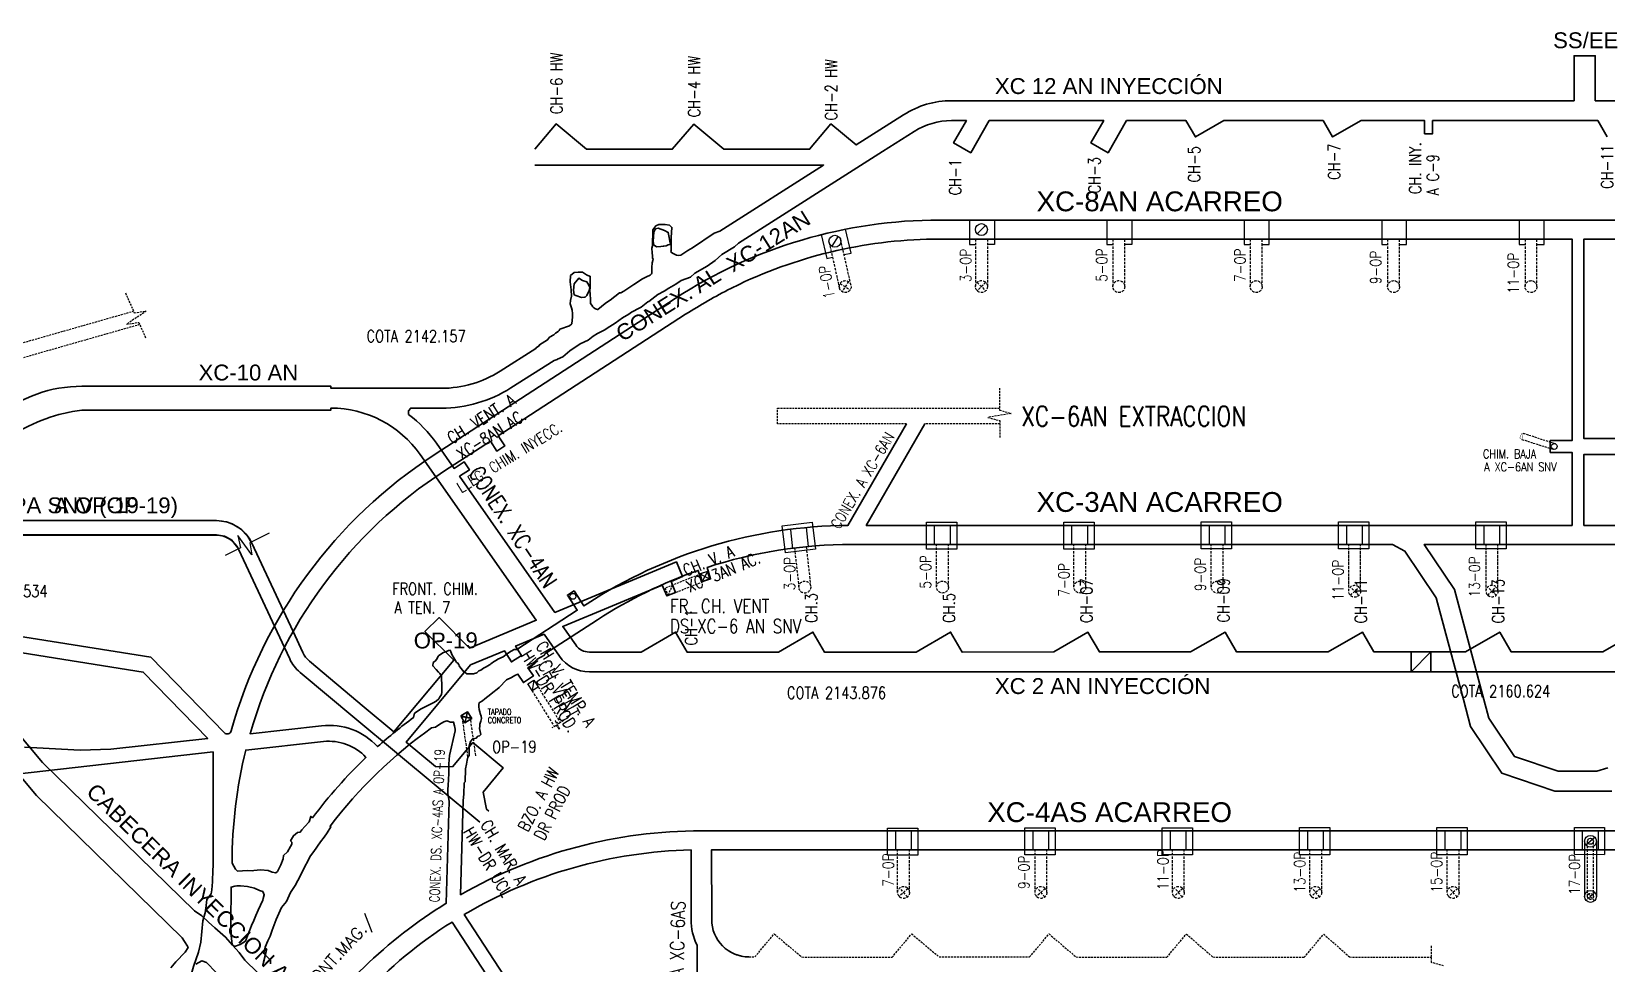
# Model space of a CAD drawing. Header units: millimetres. Extents: x -28 to 1943, y -5245 to 2752.
# Drawn here: x 783.7 to 1180.9, y -1992.3 to -1757.3 of the extents above; entities that cross this region are included whole.
import ezdxf
from ezdxf.enums import TextEntityAlignment as Align

# ---------------------------------------------------------------- set-up
doc = ezdxf.new("R2010")
doc.units = ezdxf.units.MM
for name, pattern in [('CONTINUA', [0]), ('DASHED', [0.75, 0.5, -0.25]), ('HIDDEN', [0.375, 0.25, -0.125])]:
    doc.linetypes.add(name, pattern=pattern)
doc.styles.add('ARIAL', font='arial.ttf')
doc.styles.add('DG-T1-473 TO 560$1$Standard', font='arial.ttf')
doc.styles.add('ROMANS', font='romans.shx', dxfattribs={"width": 0.8})

msp = doc.modelspace()

# ---------------------------------------------------------------- linework, layer by layer
at = {"color": 7, "linetype": 'Continuous'}
for p, q in [((1012.719, -1804.835), (1212.137, -1804.835)), ((1012.719, -1804.835), (1212.137, -1804.835)), ((1012.719, -1804.835), (1212.137, -1804.835)), ((1012.719, -1809.635), (1172.188, -1809.635)), ((1012.719, -1809.635), (1172.188, -1809.635)), ((1012.719, -1809.635), (1172.188, -1809.635)), ((1012.719, -1809.635), (1172.188, -1809.635)), ((1012.719, -1809.635), (1172.188, -1809.635)), ((1012.719, -1809.635), (1172.188, -1809.635)), ((1012.719, -1809.635), (1172.188, -1809.635)), ((1172.188, -1881.835), (1172.188, -1863.427)), ((1172.188, -1881.835), (1172.188, -1863.427)), ((1175.188, -1881.835), (1175.188, -1863.927)), ((1175.188, -1881.835), (1175.188, -1863.927)), ((918.857, -1899.421), (920.535, -1898.332)), ((920.535, -1898.332), (922.999, -1902.127)), ((918.857, -1899.421), (921.322, -1903.216)), ((922.999, -1902.127), (923.837, -1901.582)), ((922.999, -1902.127), (923.837, -1901.582)), ((922.999, -1902.127), (923.837, -1901.582))]:
    msp.add_line(p, q, dxfattribs=at)
at = {"color": 7}
for p, q in [((1020.261, -1804.832), (1020.261, -1811.012)), ((1020.261, -1804.832), (1020.261, -1811.012)), ((1026.561, -1804.832), (1026.561, -1811.012)), ((1026.561, -1804.832), (1026.561, -1811.012)), ((1054.902, -1804.832), (1054.902, -1811.012)), ((1054.902, -1804.832), (1054.902, -1811.012)), ((1061.202, -1804.832), (1061.202, -1811.012)), ((1061.202, -1804.832), (1061.202, -1811.012)), ((1089.543, -1804.832), (1089.543, -1811.012)), ((1089.543, -1804.832), (1089.543, -1811.012)), ((1095.843, -1811.012), (1095.843, -1804.832)), ((1095.843, -1811.012), (1095.843, -1804.832)), ((1099.669, -1804.837), (1212.137, -1804.84)), ((1099.669, -1804.837), (1212.137, -1804.84)), ((1124.184, -1804.833), (1124.184, -1811.013)), ((1124.184, -1804.833), (1124.184, -1811.013)), ((1130.484, -1811.013), (1130.484, -1804.833)), ((1130.484, -1811.013), (1130.484, -1804.833)), ((1158.825, -1804.833), (1158.825, -1811.013)), ((1158.825, -1804.833), (1158.825, -1811.013)), ((1165.125, -1811.013), (1165.125, -1804.833)), ((1165.125, -1811.013), (1165.125, -1804.833)), ((982.863, -1808.493), (984.232, -1814.559)), ((982.863, -1808.493), (984.232, -1814.559)), ((990.379, -1813.181), (989.009, -1807.106)), ((990.379, -1813.181), (989.009, -1807.106)), ((1020.261, -1811.012), (1021.761, -1811.012)), ((1020.261, -1811.012), (1021.761, -1811.012)), ((1026.561, -1811.012), (1024.761, -1811.012)), ((1026.561, -1811.012), (1024.761, -1811.012)), ((1054.902, -1811.012), (1056.402, -1811.012)), ((1054.902, -1811.012), (1056.402, -1811.012)), ((1061.202, -1811.012), (1059.402, -1811.012)), ((1061.202, -1811.012), (1059.402, -1811.012)), ((1089.543, -1811.012), (1091.043, -1811.012)), ((1089.543, -1811.012), (1091.043, -1811.012)), ((1094.043, -1811.012), (1095.843, -1811.012)), ((1094.043, -1811.012), (1095.843, -1811.012)), ((1099.669, -1809.637), (1172.188, -1809.639)), ((1099.669, -1809.637), (1172.188, -1809.639)), ((1124.184, -1811.013), (1125.684, -1811.013)), ((1124.184, -1811.013), (1125.684, -1811.013)), ((1128.684, -1811.013), (1130.484, -1811.013)), ((1128.684, -1811.013), (1130.484, -1811.013)), ((1158.825, -1811.013), (1160.325, -1811.013)), ((1158.825, -1811.013), (1160.325, -1811.013)), ((1163.325, -1811.013), (1165.125, -1811.013)), ((1163.325, -1811.013), (1165.125, -1811.013)), ((984.232, -1814.559), (985.689, -1814.2)), ((984.232, -1814.559), (985.689, -1814.2)), ((988.615, -1813.54), (990.379, -1813.181)), ((988.615, -1813.54), (990.379, -1813.181)), ((973.024, -1881.947), (980.612, -1881.047)), ((973.828, -1888.723), (973.024, -1881.947)), ((979.672, -1887.135), (979.14, -1882.364)), ((980.612, -1881.047), (981.416, -1887.823)), ((1009.38, -1880.999), (1017.021, -1880.999)), ((1009.38, -1887.823), (1009.38, -1880.999)), ((1011.446, -1886.635), (1011.446, -1881.835)), ((1011.446, -1886.635), (1011.446, -1881.835)), ((1011.446, -1886.635), (1011.446, -1881.835)), ((1011.446, -1886.635), (1011.446, -1881.835)), ((1011.446, -1886.635), (1011.446, -1881.835)), ((1011.446, -1886.635), (1011.446, -1881.835)), ((1015.446, -1886.635), (1015.446, -1881.835)), ((1015.446, -1886.635), (1015.446, -1881.835)), ((1015.446, -1886.635), (1015.446, -1881.835)), ((1015.446, -1886.635), (1015.446, -1881.835)), ((1015.446, -1886.635), (1015.446, -1881.835)), ((1015.446, -1886.635), (1015.446, -1881.835)), ((1017.021, -1880.999), (1017.021, -1887.823)), ((1044.021, -1880.977), (1051.662, -1880.977)), ((1044.021, -1887.801), (1044.021, -1880.977)), ((1046.087, -1886.635), (1046.087, -1881.835)), ((1046.087, -1886.635), (1046.087, -1881.835)), ((1046.087, -1886.635), (1046.087, -1881.835)), ((1046.087, -1886.635), (1046.087, -1881.835)), ((1046.087, -1886.635), (1046.087, -1881.835)), ((1046.087, -1886.635), (1046.087, -1881.835)), ((1050.087, -1886.635), (1050.087, -1881.835)), ((1050.087, -1886.635), (1050.087, -1881.835)), ((1050.087, -1886.635), (1050.087, -1881.835)), ((1050.087, -1886.635), (1050.087, -1881.835)), ((1050.087, -1886.635), (1050.087, -1881.835)), ((1050.087, -1886.635), (1050.087, -1881.835)), ((1051.662, -1880.977), (1051.662, -1887.801)), ((1078.662, -1880.955), (1086.303, -1880.955)), ((1078.662, -1887.779), (1078.662, -1880.955)), ((1080.728, -1886.635), (1080.728, -1881.835)), ((1080.728, -1886.635), (1080.728, -1881.835)), ((1080.728, -1886.635), (1080.728, -1881.835)), ((1080.728, -1886.635), (1080.728, -1881.835)), ((1080.728, -1886.635), (1080.728, -1881.835)), ((1080.728, -1886.635), (1080.728, -1881.835)), ((1084.728, -1886.635), (1084.728, -1881.835)), ((1084.728, -1886.635), (1084.728, -1881.835)), ((1084.728, -1886.635), (1084.728, -1881.835)), ((1084.728, -1886.635), (1084.728, -1881.835)), ((1084.728, -1886.635), (1084.728, -1881.835)), ((1084.728, -1886.635), (1084.728, -1881.835)), ((1086.303, -1880.955), (1086.303, -1887.779)), ((1113.303, -1880.933), (1120.944, -1880.933)), ((1113.303, -1887.757), (1113.303, -1880.933)), ((1115.369, -1886.635), (1115.369, -1881.835)), ((1115.369, -1886.635), (1115.369, -1881.835)), ((1119.369, -1886.635), (1119.369, -1881.835)), ((1119.369, -1886.635), (1119.369, -1881.835)), ((1120.944, -1880.933), (1120.944, -1887.757)), ((1147.944, -1880.911), (1155.585, -1880.911)), ((1147.944, -1887.735), (1147.944, -1880.911)), ((1150.01, -1886.635), (1150.01, -1881.835)), ((1150.01, -1886.635), (1150.01, -1881.835)), ((1150.01, -1886.635), (1150.01, -1881.835)), ((1150.01, -1886.635), (1150.01, -1881.835)), ((1154.01, -1886.635), (1154.01, -1881.835)), ((1154.01, -1886.635), (1154.01, -1881.835)), ((1154.01, -1886.635), (1154.01, -1881.835)), ((1154.01, -1886.635), (1154.01, -1881.835)), ((1155.585, -1880.911), (1155.585, -1887.735)), ((975.712, -1887.719), (975.177, -1882.918)), ((981.416, -1887.823), (973.828, -1888.723)), ((1017.021, -1887.823), (1009.38, -1887.823)), ((1051.662, -1887.801), (1044.021, -1887.801)), ((1086.303, -1887.779), (1078.662, -1887.779)), ((1120.944, -1887.757), (1113.303, -1887.757)), ((1155.585, -1887.735), (1147.944, -1887.735)), ((951.832, -1893.175), (952.676, -1896.023)), ((954.211, -1893.492), (952.293, -1894.06)), ((954.211, -1893.492), (952.293, -1894.06)), ((952.293, -1894.06), (952.861, -1895.977)), ((952.293, -1894.06), (954.779, -1895.409)), ((952.293, -1894.06), (952.861, -1895.977)), ((952.293, -1894.06), (954.779, -1895.409)), ((954.211, -1893.492), (952.861, -1895.977)), ((954.211, -1893.492), (952.861, -1895.977)), ((954.108, -1892.408), (954.977, -1895.342)), ((954.779, -1895.409), (954.211, -1893.492)), ((954.779, -1895.409), (954.211, -1893.492)), ((952.861, -1895.977), (954.779, -1895.409)), ((952.861, -1895.977), (954.779, -1895.409)), ((910.271, -1919.798), (908.902, -1917.708)), ((906.382, -1919.316), (907.783, -1921.475)), ((907.783, -1921.475), (910.271, -1919.798)), ((908.875, -1921.797), (910.43, -1920.832)), ((909.93, -1923.497), (908.875, -1921.797)), ((910.43, -1920.832), (909.93, -1923.497)), ((910.43, -1920.832), (909.93, -1923.497)), ((910.43, -1920.832), (911.485, -1922.532)), ((909.93, -1923.497), (911.485, -1922.532)), ((909.93, -1923.497), (911.485, -1922.532)), ((891.979, -1929.869), (893.687, -1928.828)), ((891.979, -1929.869), (893.687, -1928.828)), ((893.687, -1928.828), (891.979, -1929.869)), ((891.979, -1929.869), (893.687, -1928.828)), ((893.687, -1928.828), (891.979, -1929.869)), ((891.979, -1929.869), (893.687, -1928.828)), ((891.979, -1929.869), (893.687, -1928.828)), ((891.979, -1929.869), (893.687, -1928.828)), ((891.979, -1929.869), (893.019, -1931.577)), ((894.727, -1930.536), (891.979, -1929.869)), ((891.979, -1929.869), (893.019, -1931.577)), ((894.727, -1930.536), (891.979, -1929.869)), ((892.049, -1929.983), (894.727, -1930.536)), ((893.019, -1931.577), (892.049, -1929.983)), ((893.019, -1931.577), (892.049, -1929.983)), ((892.049, -1929.983), (894.727, -1930.536)), ((893.019, -1931.577), (892.049, -1929.983)), ((892.049, -1929.983), (894.727, -1930.536)), ((893.019, -1931.577), (892.049, -1929.983)), ((892.049, -1929.983), (894.727, -1930.536)), ((892.049, -1929.983), (894.727, -1930.536)), ((893.019, -1931.577), (892.049, -1929.983)), ((893.019, -1931.577), (892.049, -1929.983)), ((892.049, -1929.983), (894.727, -1930.536)), ((893.687, -1928.828), (893.019, -1931.577)), ((893.687, -1928.828), (893.019, -1931.577)), ((893.078, -1931.541), (893.687, -1928.828)), ((893.078, -1931.541), (893.687, -1928.828)), ((893.078, -1931.541), (893.687, -1928.828)), ((893.078, -1931.541), (893.687, -1928.828)), ((893.078, -1931.541), (893.687, -1928.828)), ((893.078, -1931.541), (893.687, -1928.828)), ((893.687, -1928.828), (894.727, -1930.536)), ((893.687, -1928.828), (894.727, -1930.536)), ((894.727, -1930.536), (893.687, -1928.828)), ((893.687, -1928.828), (894.727, -1930.536)), ((894.727, -1930.536), (893.687, -1928.828)), ((893.687, -1928.828), (894.727, -1930.536)), ((893.687, -1928.828), (894.727, -1930.536)), ((893.687, -1928.828), (894.727, -1930.536)), ((894.727, -1930.536), (893.019, -1931.577)), ((894.727, -1930.536), (893.019, -1931.577)), ((893.019, -1931.577), (894.727, -1930.536)), ((894.727, -1930.536), (893.019, -1931.577)), ((893.019, -1931.577), (894.727, -1930.536)), ((894.727, -1930.536), (893.019, -1931.577)), ((894.727, -1930.536), (893.019, -1931.577)), ((894.727, -1930.536), (893.019, -1931.577)), ((999.565, -1958.132), (1007.206, -1958.132)), ((999.565, -1964.956), (999.565, -1958.132)), ((1001.631, -1963.635), (1001.631, -1958.835)), ((1005.631, -1963.635), (1005.631, -1958.835)), ((1007.206, -1958.132), (1007.206, -1964.956)), ((1034.206, -1958.103), (1041.847, -1958.097)), ((1034.206, -1958.103), (1041.847, -1958.103)), ((1034.206, -1964.927), (1034.206, -1958.103)), ((1036.272, -1963.635), (1036.272, -1958.835)), ((1040.272, -1963.635), (1040.272, -1958.835)), ((1041.847, -1958.097), (1041.847, -1964.927)), ((1068.847, -1958.073), (1076.488, -1958.073)), ((1068.847, -1964.897), (1068.847, -1958.073)), ((1070.913, -1963.635), (1070.913, -1958.835)), ((1074.913, -1963.635), (1074.913, -1958.835)), ((1076.488, -1958.073), (1076.488, -1964.897)), ((1103.488, -1958.044), (1111.129, -1958.044)), ((1103.488, -1964.868), (1103.488, -1958.044)), ((1105.554, -1963.635), (1105.554, -1958.835)), ((1109.554, -1963.635), (1109.554, -1958.835)), ((1111.129, -1958.044), (1111.129, -1964.868)), ((1138.128, -1958.044), (1145.769, -1958.044)), ((1138.128, -1964.868), (1138.128, -1958.044)), ((1140.195, -1963.635), (1140.195, -1958.835)), ((1144.195, -1963.635), (1144.195, -1958.835)), ((1145.769, -1958.044), (1145.769, -1964.868)), ((1172.77, -1964.81), (1172.77, -1957.986)), ((1172.77, -1957.986), (1180.411, -1958.044)), ((1174.836, -1963.635), (1174.836, -1958.835)), ((1174.836, -1963.635), (1174.836, -1958.835)), ((1178.836, -1963.635), (1178.836, -1958.835)), ((1178.836, -1963.635), (1178.836, -1958.835)), ((1180.411, -1958.044), (1180.411, -1964.81)), ((1007.206, -1964.956), (999.565, -1964.956)), ((1041.847, -1964.927), (1034.206, -1964.927)), ((1076.488, -1964.897), (1068.847, -1964.897)), ((1111.129, -1964.868), (1103.488, -1964.868)), ((1145.769, -1964.868), (1138.128, -1964.868)), ((1180.411, -1964.868), (1172.77, -1964.81))]:
    msp.add_line(p, q, dxfattribs=at)
for p, q in [((1024.322, -1806.175), (1022.2, -1808.296)), ((987.119, -1808.906), (985.517, -1811.443)), ((1166.724, -1860.821), (1167.922, -1861.215)), ((1166.726, -1862.411), (1167.463, -1862.643)), ((922.999, -1902.127), (923.838, -1901.582)), ((904.708, -1913.559), (903.751, -1914.15)), ((905.455, -1913.083), (904.708, -1913.559)), ((1175.336, -1961.481), (1175.336, -1975.382)), ((1177.969, -1960.498), (1175.703, -1962.465)), ((1178.336, -1961.481), (1178.336, -1975.382))]:
    msp.add_line(p, q)
at = {"color": 8, "linetype": 'HIDDEN', "ltscale": 2.5}
for p, q in [((984.846, -1810.464), (987.437, -1821.947)), ((990.363, -1821.286), (987.751, -1809.709)), ((1021.761, -1809.635), (1021.761, -1821.614)), ((1021.761, -1809.635), (1021.761, -1821.614)), ((1024.761, -1809.635), (1024.761, -1821.614)), ((1024.761, -1809.635), (1024.761, -1821.614)), ((1056.402, -1809.635), (1056.402, -1821.615)), ((1056.402, -1809.635), (1056.402, -1821.615)), ((1059.402, -1821.615), (1059.402, -1809.635)), ((1059.402, -1821.615), (1059.402, -1809.635)), ((1091.043, -1809.635), (1091.043, -1821.62)), ((1091.043, -1809.635), (1091.043, -1821.62)), ((1094.043, -1821.62), (1094.043, -1809.635)), ((1094.043, -1821.62), (1094.043, -1809.635)), ((1125.684, -1809.635), (1125.684, -1821.621)), ((1125.684, -1809.635), (1125.684, -1821.621)), ((1128.684, -1821.621), (1128.684, -1809.635)), ((1128.684, -1821.621), (1128.684, -1809.635)), ((1160.325, -1809.635), (1160.325, -1821.621)), ((1160.325, -1809.635), (1160.325, -1821.621)), ((1163.325, -1821.621), (1163.325, -1809.635)), ((1163.325, -1821.621), (1163.325, -1809.635)), ((987.632, -1820.815), (990.168, -1822.418)), ((989.701, -1820.348), (988.099, -1822.885)), ((1022.2, -1820.559), (1024.322, -1822.68)), ((1024.322, -1820.559), (1022.2, -1822.68)), ((976.117, -1887.518), (977.234, -1897.654)), ((979.081, -1887.191), (980.209, -1897.465)), ((1011.946, -1897.382), (1011.946, -1886.635)), ((1011.946, -1897.382), (1011.946, -1886.635)), ((1011.946, -1897.382), (1011.946, -1886.635)), ((1011.946, -1897.382), (1011.946, -1886.635)), ((1014.946, -1897.382), (1014.946, -1886.635)), ((1014.946, -1897.382), (1014.946, -1886.635)), ((1014.946, -1897.382), (1014.946, -1886.635)), ((1014.946, -1897.382), (1014.946, -1886.635)), ((1046.587, -1897.382), (1046.587, -1886.635)), ((1046.587, -1897.382), (1046.587, -1886.635)), ((1046.587, -1897.382), (1046.587, -1886.635)), ((1046.587, -1897.382), (1046.587, -1886.635)), ((1049.587, -1897.382), (1049.587, -1886.635)), ((1049.587, -1897.382), (1049.587, -1886.635)), ((1049.587, -1897.382), (1049.587, -1886.635)), ((1049.587, -1897.382), (1049.587, -1886.635)), ((1081.228, -1897.382), (1081.228, -1886.635)), ((1081.228, -1897.382), (1081.228, -1886.635)), ((1081.228, -1897.382), (1081.228, -1886.635)), ((1081.228, -1897.382), (1081.228, -1886.635)), ((1084.228, -1897.382), (1084.228, -1886.635)), ((1084.228, -1897.382), (1084.228, -1886.635)), ((1084.228, -1897.382), (1084.228, -1886.635)), ((1084.228, -1897.382), (1084.228, -1886.635)), ((1115.869, -1897.382), (1115.869, -1886.635)), ((1115.869, -1897.382), (1115.869, -1886.635)), ((1115.869, -1898.429), (1115.869, -1887.128)), ((1118.869, -1897.382), (1118.869, -1886.635)), ((1118.869, -1897.382), (1118.869, -1886.635)), ((1118.869, -1898.429), (1118.869, -1887.128)), ((1150.51, -1898.396), (1150.51, -1886.635)), ((1150.51, -1897.382), (1150.51, -1886.635)), ((1153.51, -1898.407), (1153.51, -1886.635)), ((1153.51, -1897.382), (1153.51, -1886.635)), ((1116.307, -1899.489), (1118.409, -1897.349)), ((1118.45, -1899.47), (1116.31, -1897.367)), ((1153.08, -1899.459), (1150.94, -1897.356)), ((1150.959, -1899.477), (1153.061, -1897.338)), ((910.957, -1921.682), (917.096, -1931.575)), ((910.957, -1921.682), (917.096, -1931.575)), ((909.402, -1922.647), (915.543, -1932.543)), ((895.758, -1939.903), (894.348, -1930.057)), ((895.758, -1939.903), (894.348, -1930.057)), ((893.778, -1940.186), (892.368, -1930.341)), ((893.778, -1940.186), (892.368, -1930.341)), ((1176.086, -1975.382), (1176.086, -1961.481)), ((1177.586, -1975.382), (1177.586, -1961.481)), ((1002.131, -1974.382), (1002.131, -1963.635)), ((1002.131, -1974.382), (1002.131, -1963.635)), ((1005.131, -1974.382), (1005.131, -1963.635)), ((1036.772, -1974.382), (1036.772, -1963.635)), ((1039.772, -1974.382), (1039.772, -1963.635)), ((1071.413, -1974.382), (1071.413, -1963.635)), ((1074.413, -1974.382), (1074.413, -1963.635)), ((1106.054, -1974.382), (1106.054, -1963.635)), ((1109.054, -1974.382), (1109.054, -1963.635)), ((1140.695, -1974.382), (1140.695, -1963.635)), ((1143.695, -1974.382), (1143.695, -1963.635)), ((1004.764, -1973.399), (1002.498, -1975.365)), ((1004.614, -1975.515), (1002.648, -1973.249)), ((1039.405, -1973.399), (1037.139, -1975.365)), ((1039.255, -1975.515), (1037.289, -1973.249)), ((1074.046, -1973.399), (1071.78, -1975.365)), ((1073.896, -1975.515), (1071.93, -1973.249)), ((1108.687, -1973.399), (1106.421, -1975.365)), ((1108.537, -1975.515), (1106.571, -1973.249)), ((1143.328, -1973.399), (1141.062, -1975.365)), ((1143.178, -1975.515), (1141.212, -1973.249)), ((1177.969, -1974.399), (1175.703, -1976.366)), ((1177.819, -1976.515), (1175.853, -1974.249))]:
    msp.add_line(p, q, dxfattribs=at)
at = {"color": 8, "linetype": 'DASHED'}
for p, q in [((807.386, -1823.203), (809.627, -1828.217)), ((812.67, -1827.785), (807.666, -1831.128)), ((807.666, -1831.128), (810.759, -1830.631)), ((809.627, -1828.217), (812.67, -1827.785)), ((810.759, -1830.631), (812.523, -1834.577)), ((1027.827, -1847.255), (1027.817, -1852.746)), ((971.826, -1856.232), (971.826, -1852.232)), ((971.826, -1852.232), (1027.818, -1852.232)), ((1030.771, -1853.599), (1024.837, -1854.599)), ((1024.837, -1854.599), (1027.862, -1855.412)), ((1027.817, -1852.746), (1030.771, -1853.599)), ((1004.362, -1856.232), (971.826, -1856.232)), ((1027.861, -1856.232), (1008.981, -1856.232)), ((1027.862, -1855.412), (1027.855, -1859.735)), ((966.121, -1990.636), (970.995, -1984.829)), ((970.995, -1984.829), (977.942, -1990.658)), ((1000.721, -1990.736), (1005.675, -1984.831)), ((1005.675, -1984.831), (1012.62, -1990.658)), ((1035.418, -1990.658), (1040.297, -1984.844)), ((1040.297, -1984.844), (1047.135, -1990.658)), ((1070.007, -1990.736), (1074.934, -1984.864)), ((1074.934, -1984.864), (1081.606, -1990.658)), ((1104.656, -1990.736), (1109.567, -1984.884)), ((1109.567, -1984.884), (1116.078, -1990.658)), ((1136.779, -1992.072), (1136.772, -1987.749)), ((964.636, -1990.636), (966.121, -1990.636)), ((964.636, -1990.636), (966.121, -1990.636)), ((977.942, -1990.658), (1000.721, -1990.736)), ((1012.62, -1990.658), (1035.418, -1990.658)), ((1047.135, -1990.658), (1070.007, -1990.736)), ((1081.606, -1990.658), (1104.656, -1990.736)), ((1116.078, -1990.658), (1136.777, -1990.727)), ((1139.807, -1992.874), (1136.779, -1992.072))]:
    msp.add_line(p, q, dxfattribs=at)
at = {"color": 252, "linetype": 'DASHED'}
for p, q in [((625.226, -1880.372), (809.441, -1827.802)), ((624.529, -1884.316), (810.982, -1831.129)), ((1159.898, -1858.576), (1166.69, -1860.81)), ((1159.552, -1860.157), (1166.69, -1862.4)), ((953.174, -1893.794), (943.455, -1897.649)), ((943.455, -1897.649), (944.192, -1899.508)), ((944.192, -1899.508), (953.911, -1895.653)), ((945.314, -1896.912), (944.192, -1899.508)), ((945.314, -1896.912), (946.051, -1898.771))]:
    msp.add_line(p, q, dxfattribs=at)
at = {"color": 7, "linetype": 'CONTINUA'}
msp.add_line((952.676, -1896.023), (954.977, -1895.342), dxfattribs=at)
at = {"color": 254, "lineweight": 35}
for points in [[(910.644, -1786.991), (916.018, -1780.586), (923.651, -1786.991), (945.285, -1786.991), (950.74, -1780.655), (958.292, -1786.991), (979.926, -1786.991), (985.3, -1780.586), (991.635, -1785.903), (1003.641, -1778.271, -0.1425267), (1015.712, -1774.758), (1172.686, -1774.758), (1172.686, -1763.42), (1178.045, -1763.42), (1178.045, -1774.758), (1251.592, -1774.758), (1251.592, -1775.258), (1338.752, -1775.258), (1347.188, -1780.387), (1358.787, -1781.608), (1358.21, -1787.089), (1370.004, -1794.259)], [(962.04, -1810.643), (998.323, -1787.576), (1006.323, -1782.49, -0.1425278), (1015.711, -1779.758), (1019.458, -1779.758), (1016.218, -1785.371), (1020.548, -1787.871), (1025.232, -1779.758), (1054.099, -1779.758), (1050.859, -1785.37), (1055.189, -1787.87), (1059.873, -1779.758), (1074.809, -1779.758), (1077.199, -1783.898), (1084.37, -1779.758), (1109.411, -1779.758), (1111.801, -1783.898), (1118.972, -1779.758), (1135.011, -1779.758), (1135.011, -1783.058), (1137.011, -1783.058), (1137.011, -1779.758), (1178.68, -1779.758), (1181.07, -1783.898)], [(910.904, -1837.215), (901.883, -1842.964, -0.1424423), (887.127, -1847.257), (859.217, -1847.258), (859.217, -1846.758), (796.439, -1846.758, 0.1780234), (775.011, -1854.479)], [(1188.611, -1908.746), (1179.949, -1913.748), (1156.859, -1913.749), (1153.97, -1908.746), (1145.305, -1913.75), (1122.218, -1913.75), (1119.329, -1908.746), (1110.662, -1913.751), (1087.578, -1913.752), (1084.688, -1908.745), (1076.016, -1913.752), (1053.008, -1913.753), (1050.125, -1908.759), (1041.475, -1913.753), (1018.377, -1913.762), (1015.485, -1908.753), (1006.823, -1913.755), (983.657, -1913.755), (980.765, -1908.746), (972.089, -1913.756), (949.017, -1913.757), (946.124, -1908.746), (937.446, -1913.757), (924.395, -1913.758, -0.2674683), (920.954, -1911.967), (917.687, -1907.301), (942.781, -1896.862), (943.933, -1899.632), (946.149, -1898.71), (944.997, -1895.94), (947.893, -1894.735), (946.356, -1891.042), (915.718, -1903.788), (891.667, -1869.441), (894.149, -1867.829), (892.842, -1865.816), (890.29, -1867.473), (885.839, -1861.117, 0.0710949), (878.827, -1853.842), (878.763, -1852.938), (879.363, -1852.258), (887.127, -1852.257, 0.1425275), (904.565, -1847.183), (915.513, -1840.223)], [(764.397, -1884.291), (830.326, -1884.291, -0.2961691), (835.989, -1887.968), (847.482, -1912.612), (848.827, -1915.496, 0.1103904), (851.436, -1918.883), (865.272, -1930.412), (896.77, -1956.657)], [(1042.836, -2058.658), (1042.836, -2065.658), (1026.927, -2065.658), (1022.062, -2059.859), (1015.151, -2065.658), (933.726, -2065.658), (928.861, -2059.859), (921.942, -2065.664), (914.411, -2065.664, -0.168075), (913.015, -2065.096), (861.689, -2015.009), (863.783, -2012.863), (862.065, -2011.187), (859.971, -2013.332), (837.551, -1991.454), (836.046, -1989.515), (834.44, -1987.65), (832.665, -1985.655), (829.961, -1983.342), (828.346, -1981.864), (826.642, -1980.276), (824.825, -1979.035), (786.513, -1941.647), (755.834, -1905.085)], [(899.075, -1953.892), (898.492, -1953.406), (897.602, -1949.1), (902.699, -1942.983), (895.017, -1936.581), (889.881, -1942.745), (885.582, -1942.649), (878.177, -1936.479), (894.427, -1916.978), (902.985, -1913.418), (904.748, -1916.258), (907.297, -1914.676), (905.791, -1912.25), (912.96, -1909.268), (916.858, -1914.834, 0.2447388), (924.396, -1918.758), (1192.615, -1918.748)]]:
    msp.add_lwpolyline(points, format="xyb", dxfattribs=at)
for points in [[(910.644, -1790.991), (983.445, -1790.991), (957.32, -1807.638)], [(910.904, -1837.215), (911.032, -1836.941), (911.711, -1836.544), (911.843, -1836.269), (913.86, -1835.081), (914.359, -1834.394), (915.444, -1833.752), (915.888, -1833.355), (916.494, -1832.93), (916.753, -1832.662), (916.961, -1832.363), (919.424, -1831.537), (919.935, -1830.986), (920.093, -1830.119), (920.133, -1829.294), (920.174, -1828.366), (920.059, -1827.553), (919.881, -1826.998), (919.519, -1825.983), (919.597, -1825.097), (919.867, -1824.027), (919.768, -1822.431), (919.583, -1820.423), (919.637, -1818.854), (920.531, -1818.034), (921.539, -1817.947), (922.622, -1817.974), (923.699, -1818.677), (924.599, -1819.069), (924.56, -1821.795), (924.56, -1821.834), (924.603, -1821.983), (924.596, -1822.02), (924.525, -1822.466), (924.649, -1824.825), (924.711, -1825.881), (925.045, -1826.322), (925.292, -1826.736), (925.514, -1827.011), (925.921, -1827.186), (926.425, -1827.409), (926.555, -1827.363), (928.34, -1825.87), (929.247, -1825.253), (929.641, -1825.024), (932.015, -1823.202), (932.326, -1823.175), (933.074, -1822.806), (935.614, -1821.099), (937.827, -1819.69), (938.835, -1819.161), (939.683, -1818.747), (940.041, -1818.435), (940.114, -1818.212), (940.126, -1817.484), (940.141, -1816.78), (940.209, -1815.646), (940.377, -1815.064), (940.5, -1814.686), (940.279, -1814.418), (940.31, -1813.888), (940.243, -1813.121), (940.151, -1811.957), (940.313, -1811.313), (940.387, -1807.324), (941.169, -1806.324), (941.951, -1805.963), (943.488, -1805.983), (944.594, -1806.167), (945.228, -1806.691), (945.025, -1809.278), (944.992, -1810.85), (945.06, -1812.325), (945.019, -1812.423), (944.989, -1812.494), (944.97, -1812.7), (945.022, -1812.978), (945.387, -1813.223), (946.349, -1813.655), (946.895, -1813.819), (947.431, -1813.733), (949.221, -1812.5), (950.429, -1811.872), (955.845, -1808.129), (957.32, -1807.638)], [(940.664, -1811.203), (941.383, -1811.608), (942.402, -1811.518), (942.982, -1811.45), (943.16, -1811.412), (943.792, -1811.353), (944.252, -1811.104), (944.833, -1811.035), (944.297, -1807.946), (943.374, -1807.443), (941.779, -1806.887), (941.076, -1807.016), (940.635, -1807.876), (940.502, -1810.224), (940.664, -1811.203)], [(915.513, -1840.223), (916.279, -1839.983), (916.327, -1839.953), (917.736, -1839.339), (919.489, -1837.832), (922.109, -1836.032), (924.125, -1835.15), (925.373, -1834.104), (926.439, -1833.433), (928.155, -1832.637), (929.518, -1831.714), (930.923, -1830.805), (932.771, -1829.518), (934.38, -1828.602), (935.045, -1828.033), (937.109, -1826.938), (937.414, -1826.769), (939.173, -1825.448), (939.349, -1825.361), (941.646, -1823.634), (943.249, -1822.793), (944.468, -1821.979), (946.156, -1821.043), (947.58, -1820.091), (949.854, -1819.236), (951.011, -1818.217), (954.102, -1816.427), (956.093, -1815.022), (957.771, -1813.555), (961.032, -1811.558), (962.04, -1810.643)], [(922.435, -1824.347), (923.165, -1824.284), (923.371, -1824.252), (923.77, -1823.885), (924.336, -1822.57), (924.534, -1821.822), (924.299, -1821.266), (923.733, -1820.453), (922.657, -1820.062), (921.726, -1819.526), (920.58, -1820.961), (920.351, -1822.523), (920.527, -1823.678), (921.019, -1823.875), (922.435, -1824.347)], [(1131.583, -1918.75), (1136.583, -1918.75), (1136.583, -1913.75), (1131.583, -1913.75), (1131.583, -1918.75), (1136.583, -1913.75)], [(758.723, -1918.64), (784.977, -1949.929), (821.741, -1985.806), (822.268, -1986.74), (823.057, -1987.889), (823.191, -1988.303), (822.472, -1989.415), (820.102, -1991.854), (818.885, -1993.43)], [(825.138, -1992.466), (826.65, -1991.593), (827.871, -1992.085), (830.299, -1994.557)]]:
    msp.add_lwpolyline(points, dxfattribs=at)
at = {"color": 7, "lineweight": 35}
for points in [[(1212.137, -1804.835), (1012.719, -1804.835, 0.1449931), (946.055, -1824.582), (885.25, -1864.071, 0.1823348), (834.061, -1933.673, -0.5777399), (832.382, -1934.101), (813.844, -1915.083), (760.298, -1906.547), (758.744, -1905.57), (757.43, -1903.993), (756.768, -1902.364), (756.662, -1899.892), (758.327, -1889.452), (759.188, -1887.148), (761.039, -1885.251), (764.449, -1884.228), (830.378, -1884.228), (832.415, -1884.573), (834.148, -1885.506), (835.997, -1887.807)], [(1212.137, -1804.835), (1012.719, -1804.835, 0.1449931), (946.055, -1824.582), (885.25, -1864.071, 0.1823348), (834.061, -1933.673, -0.5777399), (832.382, -1934.101), (813.844, -1915.083), (760.298, -1906.547), (758.744, -1905.57), (757.43, -1903.993), (756.768, -1902.364), (756.662, -1899.892), (758.327, -1889.452), (759.188, -1887.148), (761.039, -1885.251), (764.449, -1884.228), (830.378, -1884.228), (832.415, -1884.573), (834.148, -1885.506), (835.997, -1887.807)], [(1004.362, -1856.232), (989.578, -1881.839, 0.1430677), (923.837, -1901.582), (922.999, -1902.127), (920.535, -1898.332), (918.857, -1899.421), (921.322, -1903.216), (906.062, -1913.125), (905.455, -1913.083), (904.708, -1913.559), (903.751, -1914.15), (902.619, -1914.993), (901.339, -1915.548), (900.695, -1915.966), (900.467, -1916.101), (899.58, -1916.754), (899.377, -1916.902), (898.651, -1917.366), (898.572, -1917.402), (897.691, -1917.81), (897.019, -1918.374), (896.539, -1918.532), (895.977, -1919.04), (895.214, -1919.227), (894.53, -1919.223), (893.977, -1919.277), (893.528, -1919.222), (893.045, -1918.929), (892.697, -1918.72), (892.363, -1918.352), (892.056, -1917.915), (891.752, -1917.5), (891.575, -1917.202), (891.466, -1916.927), (891.102, -1916.512), (890.906, -1916.372), (890.683, -1916.048), (890.208, -1915.192), (889.828, -1914.513), (889.279, -1913.318), (888.873, -1913.403), (888.233, -1913.684), (887.599, -1913.866), (886.445, -1914.614), (886.261, -1914.817), (885.996, -1915.422), (885.556, -1915.949), (884.983, -1916.414), (884.895, -1917.274), (885.755, -1918.135), (886.326, -1918.799), (886.713, -1919.184), (887.08, -1919.743), (887.098, -1920.282), (887.13, -1920.831), (887.178, -1921.576), (887.161, -1922.017), (887.152, -1922.471), (887.169, -1923.242), (887.218, -1923.866), (887.079, -1924.452), (886.605, -1925.211), (886.395, -1925.547), (885.775, -1926.127), (884.992, -1926.581), (882.008, -1928.076), (880.332, -1929.19), (880.034, -1930.283, 0.0237767), (871.005, -1937.621, 0.2387391), (856.887, -1932.359), (838.846, -1934.388, -0.1810079), (887.862, -1868.096), (899.422, -1860.589), (901.056, -1863.105), (903.069, -1861.798), (901.435, -1859.282), (948.669, -1828.608, -0.0257341), (960.058, -1822.085), (962.137, -1821.069, -0.1111683), (1012.719, -1809.635), (1172.188, -1809.635), (1172.188, -1860.427), (1166.688, -1860.427), (1166.688, -1863.427), (1172.188, -1863.427), (1172.188, -1881.835), (994.198, -1881.835), (1008.981, -1856.232)], [(1004.362, -1856.232), (989.578, -1881.839, 0.1430677), (923.837, -1901.582), (922.999, -1902.127), (920.535, -1898.332), (918.857, -1899.421), (921.322, -1903.216), (906.062, -1913.125), (905.455, -1913.083), (904.708, -1913.559), (903.751, -1914.15), (902.619, -1914.993), (901.339, -1915.548), (900.695, -1915.966), (900.467, -1916.101), (899.58, -1916.754), (899.377, -1916.902), (898.651, -1917.366), (898.572, -1917.402), (897.691, -1917.81), (897.019, -1918.374), (896.539, -1918.532), (895.977, -1919.04), (895.214, -1919.227), (894.53, -1919.223), (893.977, -1919.277), (893.528, -1919.222), (893.045, -1918.929), (892.697, -1918.72), (892.363, -1918.352), (892.056, -1917.915), (891.752, -1917.5), (891.575, -1917.202), (891.466, -1916.927), (891.102, -1916.512), (890.906, -1916.372), (890.683, -1916.048), (890.208, -1915.192), (889.828, -1914.513), (889.279, -1913.318), (888.873, -1913.403), (888.233, -1913.684), (887.599, -1913.866), (886.445, -1914.614), (886.261, -1914.817), (885.996, -1915.422), (885.556, -1915.949), (884.983, -1916.414), (884.895, -1917.274), (885.755, -1918.135), (886.326, -1918.799), (886.713, -1919.184), (887.08, -1919.743), (887.098, -1920.282), (887.13, -1920.831), (887.178, -1921.576), (887.161, -1922.017), (887.152, -1922.471), (887.169, -1923.242), (887.218, -1923.866), (887.079, -1924.452), (886.605, -1925.211), (886.395, -1925.547), (885.775, -1926.127), (884.992, -1926.581), (882.008, -1928.076), (880.332, -1929.19), (880.034, -1930.283, 0.0237767), (871.005, -1937.621, 0.2387391), (856.887, -1932.359), (838.846, -1934.388, -0.1810079), (887.862, -1868.096), (899.422, -1860.589), (901.056, -1863.105), (903.069, -1861.798), (901.435, -1859.282), (948.669, -1828.608, -0.0257341), (960.058, -1822.085), (962.137, -1821.069, -0.1111683), (1012.719, -1809.635), (1172.188, -1809.635), (1172.188, -1860.427), (1166.688, -1860.427), (1166.688, -1863.427), (1172.188, -1863.427), (1172.188, -1881.835), (994.198, -1881.835), (1008.981, -1856.232)], [(1182.195, -1948.835), (1167.829, -1948.835), (1154.459, -1944.297), (1146.615, -1932.558), (1144.786, -1925.732), (1137.92, -1900.105), (1130.031, -1888.298), (1126.92, -1886.635), (990.501, -1886.635, 0.0788197), (954.108, -1892.408), (954.977, -1895.342), (952.676, -1896.023), (951.832, -1893.175, 0.0602885), (926.452, -1905.607), (913.152, -1914.245), (913.048, -1914.551), (911.263, -1915.596), (910.567, -1916.255), (910.276, -1916.746), (910.215, -1916.822), (908.902, -1917.708), (908.902, -1917.708), (908.902, -1917.708), (910.271, -1919.798), (907.783, -1921.475), (906.382, -1919.316), (905.639, -1919.681), (904.74, -1920.168), (903.478, -1920.765), (902.95, -1921.378), (902.202, -1922.153), (901.674, -1922.73), (900.74, -1923.459), (900.441, -1923.603), (899.581, -1924.356), (898.005, -1925.557), (897.487, -1926.078), (896.891, -1926.397), (896.613, -1926.545), (896.53, -1926.954), (896.547, -1927.545), (896.619, -1928.225), (896.78, -1928.881), (896.872, -1929.294), (897.148, -1929.935), (897.208, -1930.558), (897.036, -1931.193), (896.791, -1931.969), (896.785, -1932.494), (896.724, -1933.012), (896.991, -1934.552), (896.691, -1934.879), (896.273, -1934.97), (895.858, -1935.464), (895.184, -1935.647), (894.994, -1935.647), (894.994, -1935.647), (894.451, -1936.312), (894.123, -1937.468), (894.046, -1938.272), (894.046, -1939.839), (893.727, -1940.279), (893.552, -1941.065), (893.422, -1942.013), (893.161, -1943.201), (893.039, -1946.488), (892.863, -1946.717), (892.748, -1949.626), (892.599, -1951.236), (891.903, -1974.962, -0.1305376), (952.638, -1958.832), (1327.735, -1958.834)], [(1182.195, -1948.835), (1167.829, -1948.835), (1154.459, -1944.297), (1146.615, -1932.558), (1144.786, -1925.732), (1137.92, -1900.105), (1130.031, -1888.298), (1126.92, -1886.635), (990.501, -1886.635, 0.0788197), (954.108, -1892.408), (954.977, -1895.342), (952.676, -1896.023), (951.832, -1893.175, 0.0602885), (926.452, -1905.607), (913.152, -1914.245), (913.048, -1914.551), (911.263, -1915.596), (910.567, -1916.255), (910.276, -1916.746), (910.215, -1916.822), (908.902, -1917.708), (908.902, -1917.708), (908.902, -1917.708), (910.271, -1919.798), (907.783, -1921.475), (906.382, -1919.316), (905.639, -1919.681), (904.74, -1920.168), (903.478, -1920.765), (902.95, -1921.378), (902.202, -1922.153), (901.674, -1922.73), (900.74, -1923.459), (900.441, -1923.603), (899.581, -1924.356), (898.005, -1925.557), (897.487, -1926.078), (896.891, -1926.397), (896.613, -1926.545), (896.53, -1926.954), (896.547, -1927.545), (896.619, -1928.225), (896.78, -1928.881), (896.872, -1929.294), (897.148, -1929.935), (897.208, -1930.558), (897.036, -1931.193), (896.791, -1931.969), (896.785, -1932.494), (896.724, -1933.012), (896.991, -1934.552), (896.691, -1934.879), (896.273, -1934.97), (895.858, -1935.464), (895.184, -1935.647), (894.994, -1935.647), (894.994, -1935.647), (894.451, -1936.312), (894.123, -1937.468), (894.046, -1938.272), (894.046, -1939.839), (893.727, -1940.279), (893.552, -1941.065), (893.422, -1942.013), (893.161, -1943.201), (893.039, -1946.488), (892.863, -1946.717), (892.748, -1949.626), (892.599, -1951.236), (891.903, -1974.962, -0.1305376), (952.638, -1958.832), (1327.735, -1958.834)], [(764.946, -1911.324), (811.905, -1918.824), (828.185, -1935.526), (803.732, -1938.276), (795.981, -1938.49), (781.939, -1937.717, -0.1020822)], [(764.946, -1911.324), (811.905, -1918.824), (828.185, -1935.526), (803.732, -1938.276), (795.981, -1938.49), (781.939, -1937.717, -0.1020822)], [(850.809, -2013.312, -0.1077138), (888.309, -1977.098), (889.015, -1951.333), (888.684, -1949.535), (888.684, -1948.307), (888.783, -1947.396), (888.975, -1944.383), (888.92, -1943.212), (888.982, -1942.047), (889.039, -1940.854), (889.118, -1939.875), (890.535, -1933.636), (890.564, -1933.21), (890.564, -1933.21), (890.407, -1932.372), (890.407, -1932.372), (890.407, -1932.372), (890.173, -1931.421), (889.362, -1931.416), (888.476, -1931.14), (887.669, -1931.392), (886.707, -1931.92), (885.634, -1932.696), (884.601, -1932.903, 0.0761599), (859.004, -1957.672), (859.232, -1957.845), (858.28, -1959.315), (857.489, -1960.461), (856.598, -1961.602), (854.919, -1964.099), (854.037, -1965.192), (851.952, -1969.172), (851.529, -1970.087), (850.191, -1972.618), (849.001, -1974.426), (848.001, -1976.697), (846.779, -1978.204), (845.382, -1981.198), (844.378, -1983.87), (843.869, -1985.388), (843.279, -1986.558), (842.676, -1988.159), (842.281, -1989.792), (843.073, -1990.561), (843.965, -1991.464), (843.965, -1992.414)], [(850.809, -2013.312, -0.1077138), (888.309, -1977.098), (889.015, -1951.333), (888.684, -1949.535), (888.684, -1948.307), (888.783, -1947.396), (888.975, -1944.383), (888.92, -1943.212), (888.982, -1942.047), (889.039, -1940.854), (889.118, -1939.875), (890.535, -1933.636), (890.564, -1933.21), (890.564, -1933.21), (890.407, -1932.372), (890.407, -1932.372), (890.407, -1932.372), (890.173, -1931.421), (889.362, -1931.416), (888.476, -1931.14), (887.669, -1931.392), (886.707, -1931.92), (885.634, -1932.696), (884.601, -1932.903, 0.0761599), (859.004, -1957.672), (859.232, -1957.845), (858.28, -1959.315), (857.489, -1960.461), (856.598, -1961.602), (854.919, -1964.099), (854.037, -1965.192), (851.952, -1969.172), (851.529, -1970.087), (850.191, -1972.618), (849.001, -1974.426), (848.001, -1976.697), (846.779, -1978.204), (845.382, -1981.198), (844.378, -1983.87), (843.869, -1985.388), (843.279, -1986.558), (842.676, -1988.159), (842.281, -1989.792), (843.073, -1990.561), (843.965, -1991.464), (843.965, -1992.414)], [(854.594, -1955.547), (854.158, -1955.221), (853.728, -1956.563), (852.684, -1957.713), (851.896, -1958.636), (851.505, -1959.153), (850.804, -1959.26), (849.787, -1960.073), (849.059, -1961.338), (849.347, -1961.669), (849.336, -1962.173), (849.014, -1962.829), (848.269, -1964.144), (847.28, -1965.102), (847.144, -1965.915), (846.63, -1967.417), (845.761, -1969.091), (845.31, -1969.457), (844.409, -1969.282), (843.437, -1968.861), (841.45, -1968.691), (839.818, -1968.825), (839.469, -1968.923), (838.215, -1968.832), (835.673, -1969.011), (835.168, -1968.533), (834.314, -1966.997, -0.0613009), (837.757, -1938.476), (857.334, -1936.334, -0.2388106), (868.068, -1940.336, 0.0415763), (854.594, -1955.547)], [(854.594, -1955.547), (854.158, -1955.221), (853.728, -1956.563), (852.684, -1957.713), (851.896, -1958.636), (851.505, -1959.153), (850.804, -1959.26), (849.787, -1960.073), (849.059, -1961.338), (849.347, -1961.669), (849.336, -1962.173), (849.014, -1962.829), (848.269, -1964.144), (847.28, -1965.102), (847.144, -1965.915), (846.63, -1967.417), (845.761, -1969.091), (845.31, -1969.457), (844.409, -1969.282), (843.437, -1968.861), (841.45, -1968.691), (839.818, -1968.825), (839.469, -1968.923), (838.215, -1968.832), (835.673, -1969.011), (835.168, -1968.533), (834.314, -1966.997, -0.0613009), (837.757, -1938.476), (857.334, -1936.334, -0.2388106), (868.068, -1940.336, 0.0415763), (854.594, -1955.547)], [(823.173, -1995.921), (823.906, -1995.403), (824.583, -1993.073), (825.816, -1989.471), (826.389, -1986.951), (826.906, -1981.581), (827.588, -1979.207), (827.962, -1976.199), (829.065, -1974.722, 0.0258623), (829.516, -1966.713), (829.514, -1938.959), (775.361, -1945.089)], [(823.173, -1995.921), (823.906, -1995.403), (824.583, -1993.073), (825.816, -1989.471), (826.389, -1986.951), (826.906, -1981.581), (827.588, -1979.207), (827.962, -1976.199), (829.065, -1974.722, 0.0258623), (829.516, -1966.713), (829.514, -1938.959), (775.361, -1945.089)], [(950.035, -1963.661, 0.1285201), (892.841, -1979.968), (938.544, -2050.08), (941.672, -2048.345, -0.0157839), (948.594, -2044.913, 0.3582814), (951.535, -2040.356), (951.535, -2025.833), (950.235, -2025.833), (950.235, -2024.433), (951.535, -2024.433), (951.535, -2008.101), (950.235, -2008.101), (950.235, -2006.701), (951.535, -2006.701), (951.535, -1987.683, -0.1148499), (950.035, -1981.235), (950.035, -1963.632)], [(950.035, -1963.661, 0.1285201), (892.841, -1979.968), (938.544, -2050.08), (941.672, -2048.345, -0.0157839), (948.594, -2044.913, 0.3582814), (951.535, -2040.356), (951.535, -2025.833), (950.235, -2025.833), (950.235, -2024.433), (951.535, -2024.433), (951.535, -2008.101), (950.235, -2008.101), (950.235, -2006.701), (951.535, -2006.701), (951.535, -1987.683, -0.1148499), (950.035, -1981.235), (950.035, -1963.632)], [(1255.682, -1963.635), (955.232, -1963.635), (955.235, -1981.236, 0.4142656), (964.636, -1990.636)], [(1255.682, -1963.635), (955.232, -1963.635), (955.235, -1981.236, 0.4142656), (964.636, -1990.636)], [(867.266, -2000.351, -0.0621725), (889.768, -1981.847), (935.446, -2051.92)], [(867.266, -2000.351, -0.0621725), (889.768, -1981.847), (935.446, -2051.92)]]:
    msp.add_lwpolyline(points, format="xyb", dxfattribs=at)
for points in [[(1183.688, -1859.927), (1175.188, -1859.927), (1175.188, -1809.639), (1416.342, -1809.644)], [(1183.688, -1859.927), (1175.188, -1859.927), (1175.188, -1809.639), (1416.342, -1809.644)], [(1442.914, -1881.835), (1175.188, -1881.835), (1175.188, -1863.927), (1183.688, -1863.927)], [(1442.914, -1881.835), (1175.188, -1881.835), (1175.188, -1863.927), (1183.688, -1863.927)], [(769.736, -1880.628), (830.378, -1880.628), (832.873, -1880.951), (834.3, -1881.448), (836.4, -1882.697), (838.264, -1884.611), (839.122, -1886.054)], [(769.736, -1880.628), (830.378, -1880.628), (832.873, -1880.951), (834.3, -1881.448), (836.4, -1882.697), (838.264, -1884.611), (839.122, -1886.054)], [(1181.177, -1942.994), (1178.432, -1943.835), (1168.655, -1943.835), (1157.674, -1940.108), (1151.231, -1930.466), (1149.616, -1924.438), (1142.536, -1898.013), (1134.933, -1886.635), (1340.886, -1886.635)], [(1181.177, -1942.994), (1178.432, -1943.835), (1168.655, -1943.835), (1157.674, -1940.108), (1151.231, -1930.466), (1149.616, -1924.438), (1142.536, -1898.013), (1134.933, -1886.635), (1340.886, -1886.635)]]:
    msp.add_lwpolyline(points, dxfattribs=at)
at = {"color": 254, "lineweight": 35}
msp.add_lwpolyline([(742.696, -1889.427), (778.867, -1859.076, -0.109493), (796.419, -1852.758), (859.217, -1852.758), (859.217, -1852.258, -0.2446984), (881.743, -1863.985), (910.991, -1905.755), (894.17, -1912.752), (886.477, -1905.074), (882.945, -1908.613), (890.176, -1915.831), (875.104, -1933.919), (867.576, -1927.646), (853.792, -1916.055, -0.1103904), (852.142, -1913.912), (849.672, -1908.615), (839.26, -1886.287, 0.2914916), (830.378, -1880.628), (764.466, -1880.628, 0.3704674), (754.779, -1888.948), (752.771, -1901.434)], format="xyb", close=True, dxfattribs=at)
at = {"color": 252, "linetype": 'DASHED', "const_width": 0.1}
msp.add_lwpolyline([(1159.552, -1860.157), (1159.009, -1859.818), (1159.446, -1858.716), (1159.898, -1858.576), (1159.552, -1860.157)], dxfattribs=at)
msp.add_lwpolyline([(1159.552, -1860.157), (1159.009, -1859.818), (1159.446, -1858.716), (1159.898, -1858.576), (1159.552, -1860.157)], dxfattribs=at)
at = {"color": 7, "linetype": 'Continuous'}
msp.add_lwpolyline([(843.671, -1883.787), (838.756, -1886.236), (839.316, -1889.259), (835.766, -1884.401), (836.393, -1887.47), (832.524, -1889.398)], dxfattribs=at)
msp.add_lwpolyline([(843.671, -1883.787), (838.756, -1886.236), (839.316, -1889.259), (835.766, -1884.401), (836.393, -1887.47), (832.524, -1889.398)], dxfattribs=at)
at = {"color": 8, "linetype": 'HIDDEN', "ltscale": 2.5}
msp.add_lwpolyline([(917.937, -1931.056), (916.591, -1931.886), (915.81, -1931.106), (916.84, -1933.181), (915.993, -1932.285), (914.896, -1932.915)], dxfattribs=at)
msp.add_lwpolyline([(917.937, -1931.056), (916.591, -1931.886), (915.81, -1931.106), (916.84, -1933.181), (915.993, -1932.285), (914.896, -1932.915)], dxfattribs=at)
at = {"color": 7, "lineweight": 35}
msp.add_lwpolyline([(837.722, -1986.673, -0.0229163), (842.063, -1976.333), (842.141, -1975.919), (842.412, -1975.013), (842.034, -1974.129), (841.227, -1973.855), (839.995, -1973.273), (838.19, -1972.924), (836.425, -1972.719), (835.536, -1972.699), (835.031, -1972.759), (834.068, -1973.038), (834.068, -1975.901), (833.995, -1979.289), (833.952, -1982.347), (834.072, -1985.211), (834.29, -1987.469), (834.945, -1988.044), (836.3, -1987.514)], format="xyb", close=True, dxfattribs=at)
msp.add_lwpolyline([(837.722, -1986.673, -0.0229163), (842.063, -1976.333), (842.141, -1975.919), (842.412, -1975.013), (842.034, -1974.129), (841.227, -1973.855), (839.995, -1973.273), (838.19, -1972.924), (836.425, -1972.719), (835.536, -1972.699), (835.031, -1972.759), (834.068, -1973.038), (834.068, -1975.901), (833.995, -1979.289), (833.952, -1982.347), (834.072, -1985.211), (834.29, -1987.469), (834.945, -1988.044), (836.3, -1987.514)], format="xyb", close=True, dxfattribs=at)
for centre, radius in [((1023.261, -1807.235), 1.5), ((986.318, -1810.174), 1.5), ((1167.688, -1861.927), 0.75), ((1176.836, -1961.481), 1.5), ((1176.836, -1961.481), 0.75), ((1176.836, -1975.382), 1.5)]:
    msp.add_circle(centre, radius)
at = {"color": 8, "linetype": 'HIDDEN', "ltscale": 2.5}
for centre, radius in [((988.9, -1821.616), 1.5), ((1023.261, -1821.614, 25.404), 1.5), ((1057.902, -1821.615, 25.404), 1.5), ((1092.543, -1821.62), 1.5), ((1127.184, -1821.621), 1.5), ((1161.825, -1821.621), 1.5), ((978.711, -1897.393), 1.5), ((1013.446, -1897.382), 1.5), ((1013.446, -1897.382), 1.5), ((1048.087, -1897.382), 1.5), ((1048.087, -1897.382), 1.5), ((1082.728, -1897.382), 1.5), ((1082.728, -1897.382), 1.5), ((1117.369, -1898.429), 1.5), ((1152.01, -1898.407), 1.5), ((1003.631, -1974.382), 1.5), ((1003.631, -1974.382), 1.5), ((1038.272, -1974.382), 1.5), ((1072.913, -1974.382), 1.5), ((1107.554, -1974.382), 1.5), ((1142.195, -1974.382), 1.5), ((1176.836, -1975.382), 0.75)]:
    msp.add_circle(centre, radius, dxfattribs=at)
at = {"color": 7, "linetype": 'Continuous'}
msp.add_circle((920.241, -1899.715), 0.75, dxfattribs=at)
msp.add_circle((920.241, -1899.715), 0.75, dxfattribs=at)
msp.add_arc((990.501, -2004.235), 117.6, 90, 108.02687, dxfattribs=at)
at = {"color": 7, "linetype": 'CONTINUA'}
msp.add_arc((990.502, -2004.235), 117.6, 89.99965, 108.02755, dxfattribs=at)
at = {"color": 8, "linetype": 'DASHED'}
msp.add_arc((964.635, -1981.236), 9.4, 179.99523, 270.00539, dxfattribs=at)
msp.add_arc((964.635, -1981.236), 9.4, 179.99523, 270.00539, dxfattribs=at)
msp.add_arc((964.635, -1981.236), 9.4, 179.99523, 270.00539, dxfattribs=at)
msp.add_arc((964.635, -1981.236), 9.4, 179.99523, 270.00539, dxfattribs=at)
msp.add_arc((964.635, -1981.236), 9.4, 179.99523, 270.00539, dxfattribs=at)

# ---------------------------------------------------------------- texts
at = {"color": 254, "style": 'DG-T1-473 TO 560$1$Standard'}
msp.add_text('SS/EE', height=4, dxfattribs=at).set_placement((1175.64, -1761.51), align=Align.CENTER)
at = {"color": 254, "style": 'ROMANS', "width": 0.8}
for s, height, rotation, p in [('CH-6 HW', 3, 90, (917.611, -1778.111)), ('CH-4 HW', 3, 90, (952.302, -1778.92)), ('CH-2 HW', 3, 90, (986.871, -1779.729)), ('CH. INY.', 3, 90, (1134.124, -1798.281)), (' A C-9', 3, 90, (1138.567, -1800.254)), ('CH. VENT. A', 3, 32.44585, (889.763, -1861.385)), ('XC-8AN AC.', 3, 32.44585, (892.17, -1865.441)), ('CONEX. XC-4AN', 4, 303.20666, (893.799, -1868.573)), ('CH. V. A', 3, 22.53133, (948.759, -1894.713)), ('XC-3AN AC.', 3, 22.53133, (949.584, -1898.758)), ('CH-07', 3, 90, (1051.225, -1906.415)), ('CH-09', 3, 90, (1085.788, -1906.308)), ('CH-11', 3, 90, (1120.429, -1906.53)), ('CH-13', 3, 90, (1155.07, -1906.53)), ('CH.3', 3, 90, (981.865, -1906.403)), ('CH.5', 3, 90, (1016.585, -1906.409)), ('CH-1', 3, 90, (951.554, -1912.099)), ('HW-DR PROD.', 3, 301.7477, (907.019, -1914.619)), ('CH. V. TEMP. A ', 3, 301.7477, (910.736, -1912.232)), ('OP-19', 3, 0.63243, (899.893, -1939.232)), ('BZO. A HW', 3, 62.54182, (908.879, -1959.317)), ('DR PROD', 3, 62.54182, (912.984, -1961.495)), ('HW-DR UCL', 3, 301.15161, (892.444, -1959.116)), ('CH. MAR. A', 3, 301.15161, (896.796, -1957.295))]:
    msp.add_text(s, height=height, rotation=rotation, dxfattribs=at).set_placement(p)
at = {"color": 254, "style": 'DG-T1-473 TO 560$1$Standard'}
for s, p in [('XC 12 AN INYECCIÓN', (1026.649, -1773.063)), ('XC-10 AN', (825.841, -1845.284)), ('RAMPA SNV (OP-19)', (766.326, -1878.777)), ('XC 2 AN INYECCIÓN', (1026.649, -1924.345))]:
    msp.add_text(s, height=4, dxfattribs=at).set_placement(p)
at = {"color": 254, "style": 'ROMANS', "width": 0.8}
for s, p in [('CH-5', (1078.417, -1790.759)), ('CH-7', (1113.691, -1790.11)), ('CH-11', (1182.517, -1791.364)), ('CH-1', (1018.146, -1794.007)), ('CH-3', (1053.258, -1793.538))]:
    msp.add_text(s, height=3, rotation=90, dxfattribs=at).set_placement(p, align=Align.CENTER)
at = {"color": 7, "style": 'ARIAL'}
for s, p in [('XC-8AN ACARREO', (1037.162, -1802.625)), ('XC-3AN ACARREO', (1037.162, -1878.429)), ('XC-4AS ACARREO', (1024.722, -1956.64))]:
    msp.add_text(s, height=5, dxfattribs=at).set_placement(p)
at = {"color": 254, "style": 'DG-T1-473 TO 560$1$Standard'}
for s, rotation, p in [('CONEX. AL  XC-12AN', 32.15352, (932.721, -1835.664)), ('CABECERA INYECCION AIRE', 315.69982, (797.258, -1949.351))]:
    msp.add_text(s, height=4, rotation=rotation, dxfattribs=at).set_placement(p)
at = {"color": 7, "style": 'ROMANS', "width": 0.8}
for s, rotation, p in [('3-OP', 90, (1020.682, -1820.474)), ('3-OP', 90, (1020.682, -1820.474)), ('5-OP', 90, (1054.979, -1820.409)), ('5-OP', 90, (1054.979, -1820.409)), ('7-OP', 90, (1089.838, -1820.409)), ('7-OP', 90, (1089.838, -1820.409)), ('9-OP', 90, (1124.052, -1820.979)), ('9-OP', 90, (1124.052, -1820.979)), ('11-OP', 90, (1158.769, -1823.378)), ('11-OP', 90, (1158.769, -1823.378)), ('1-OP', 99.11334, (986.262, -1824.412)), ('LLEG. CHIM. INYECC.', 31.51954, (892.123, -1873.714)), ('CONEX. A XC-6AN', 59.38439, (987.448, -1883.02)), ('3-OP', 90, (976.268, -1898.187)), ('3-OP', 90, (976.268, -1898.187)), ('5-OP', 90, (1010.568, -1897.76)), ('9-OP', 90, (1079.819, -1898.375)), ('13-OP', 90, (1148.967, -1899.919)), ('7-OP', 90, (1045.427, -1899.752)), ('11-OP', 90, (1114.535, -1900.774)), ('7-OP', 90, (1001.127, -1972.921)), ('7-OP', 90, (1001.127, -1972.921)), ('9-OP', 90, (1035.341, -1973.491)), ('9-OP', 90, (1035.341, -1973.491)), ('11-OP', 90, (1070.41, -1973.776)), ('11-OP', 90, (1070.41, -1973.776)), ('13-OP', 90, (1104.901, -1974.388)), ('13-OP', 90, (1104.901, -1974.388)), ('15-OP', 90, (1139.4, -1974.388)), ('15-OP', 90, (1139.4, -1974.388)), ('17-OP', 90, (1174.185, -1974.958)), ('17-OP', 90, (1174.185, -1974.958))]:
    msp.add_text(s, height=2.75, rotation=rotation, dxfattribs=at).set_placement(p)
at = {"color": 254, "linetype": 'Continuous', "style": 'ROMANS', "width": 0.8}
for s, p in [('COTA 2142.157', (868.203, -1835.599)), ('COTA 2138.534', (762.778, -1899.916)), ('COTA 2160.624', (1141.698, -1925.124)), ('COTA 2143.876', (974.218, -1925.559))]:
    msp.add_text(s, height=3, dxfattribs=at).set_placement(p)
at = {"color": 8, "style": 'ROMANS', "width": 0.8}
msp.add_text('XC-6AN EXTRACCION', height=5, dxfattribs=at).set_placement((1033.292, -1856.813))
at = {"color": 7, "style": 'ROMANS', "width": 0.8}
for s, height, p in [('CHIM. BAJA', 2.25, (1149.728, -1864.939)), ('A XC-6AN SNV', 2.25, (1150.019, -1868.195)), ('FR. CH. VENT', 3.5, (944.71, -1903.919)), ('DS XC-6 AN SNV', 3.5, (944.699, -1908.964))]:
    msp.add_text(s, height=height, dxfattribs=at).set_placement(p)
at = {"color": 7, "linetype": 'Continuous', "style": 'ARIAL'}
for s, p in [('A OP-19', (789.385, -1878.827)), ('OP-19', (880.11, -1912.869))]:
    msp.add_text(s, height=4, rotation=0.26794, dxfattribs=at).set_placement(p)
at = {"color": 254, "style": 'ROMANS', "width": 0.8}
for s, p in [('FRONT. CHIM.', (874.67, -1899.318)), ('A TEN. 7', (875.218, -1904.014))]:
    msp.add_text(s, height=3, dxfattribs=at).set_placement(p)
at = {"style": 'ROMANS'}
for s, height, rotation, width, p in [('CH VENT ', 3.5, 299.11212, 0.8, (911.192, -1916.966)), ('CONEX. DS. XC-4AS A OP-19', 2.5, 87.96827, 0.75, (886.561, -1976.911)), ('CONEXION DS. XC-8AS A XC-6AS', 3.5, 88.70955, 0.8, (947.1, -2041.2))]:
    msp.add_text(s, height=height, rotation=rotation, dxfattribs=dict(at, width=width)).set_placement(p)
at = {"style": 'ROMANS', "width": 0.8}
for s, p in [('TAPADO', (898.775, -1929.621)), ('CONCRETO', (898.775, -1931.698))]:
    msp.add_text(s, height=1.5, dxfattribs=at).set_placement(p)
at = {"color": 7, "style": 'ROMANS'}
msp.add_text('FR. # 7 CONT.MAG./', height=3, rotation=47.25941, dxfattribs=at).set_placement((842.239, -2012.396))

doc.saveas('drawing.dxf')
